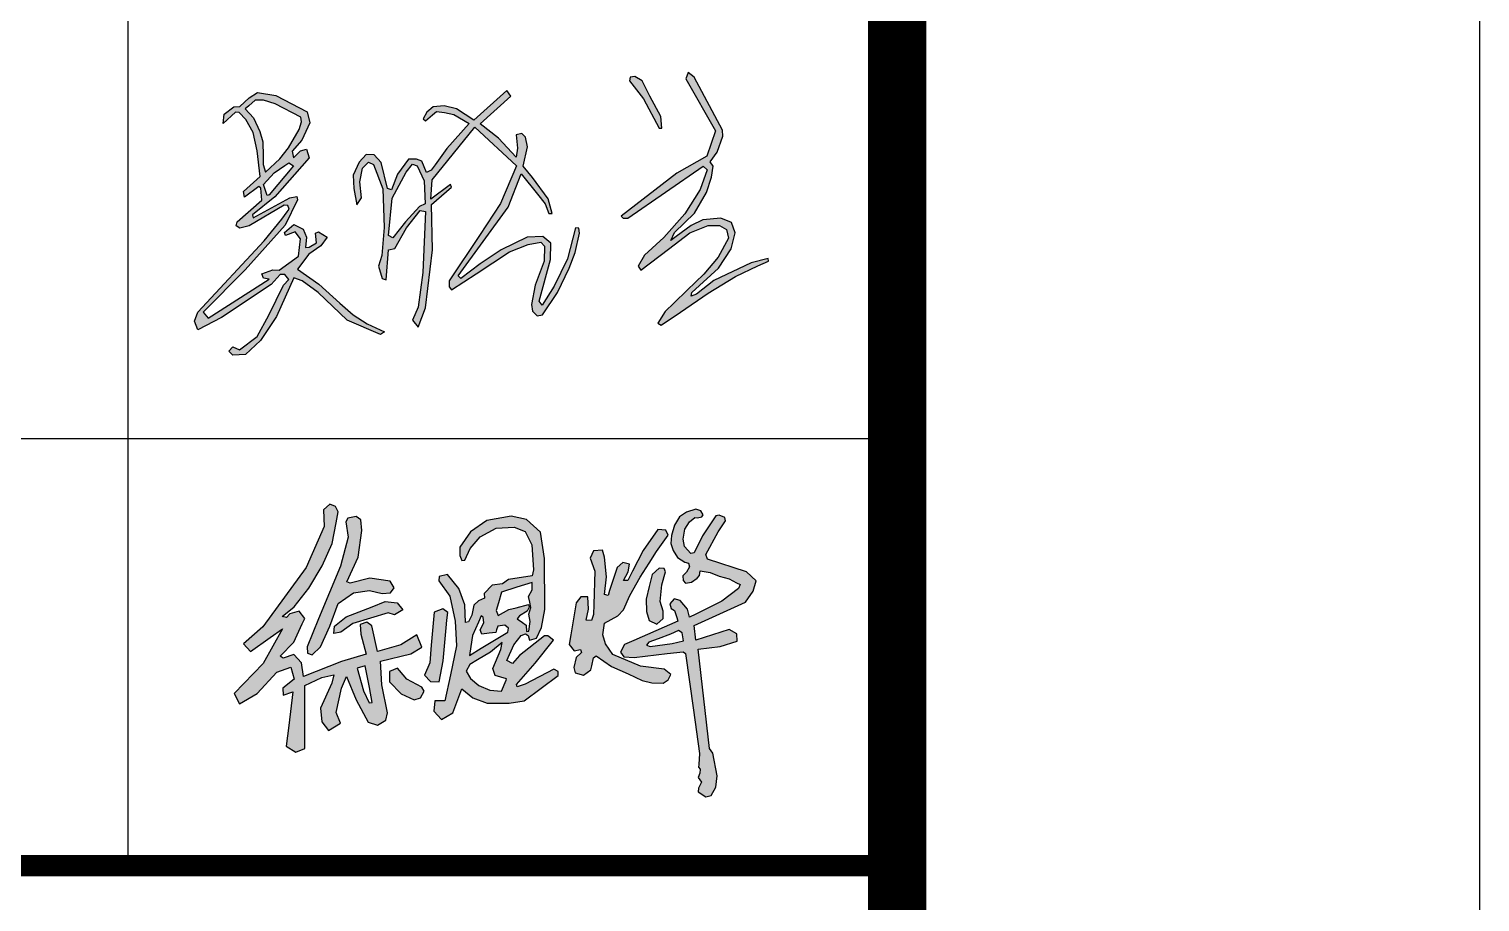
# Model space of a CAD drawing. Extents: x 33088 to 140010, y 13737 to 369010.
# Drawn here: x 118658 to 122393, y 166390 to 168638 of the extents above; entities that cross this region are included whole.
import ezdxf

# ---------------------------------------------------------------- set-up
doc = ezdxf.new("R2010")
doc.units = 0
doc.header["$LTSCALE"] = 1000
doc.header["$MEASUREMENT"] = 0
doc.layers.get('0').update_dxf_attribs({"linetype": 'CONTINUOUS'})
doc.layers.add('PP-PM-TK', color=7, linetype='CONTINUOUS')
doc.layers.add('PUB_TITLE', color=4, linetype='CONTINUOUS')

msp = doc.modelspace()

# ---------------------------------------------------------------- hatches: boundary and pattern name
h = msp.add_hatch(color=256)
h.paths.add_polyline_path([(120370.8, 168513.3), (120355, 168525.4), (120349.1, 168509.4), (120425.3, 168374.9), (120403.5, 168310), (120326.2, 168266), (120183, 168155.9), (120187.7, 168150.1), (120200, 168150.6), (120393.8, 168284.1), (120403.9, 168275.1), (120386.3, 168224.5), (120346.9, 168161.2), (120292, 168100.3), (120243, 168055.1), (120226, 168026.9), (120232.9, 168016.8), (120304.3, 168070.6), (120359.7, 168112.3), (120406.6, 168131.8), (120435.4, 168131.8), (120453.5, 168121.2), (120458.8, 168098.8), (120432.7, 168050.4), (120395.4, 168006.1), (120352.8, 167965.1), (120319.2, 167932.8), (120295.6, 167910.1), (120277.2, 167880.5), (120285.7, 167875.2), (120335.3, 167908.7), (120406.7, 167957.1), (120476.6, 168000), (120534.1, 168028), (120561.7, 168039.9), (120560.6, 168046.6), (120517.3, 168035.1), (120420.7, 167990), (120376.7, 167955), (120363.2, 167949.4), (120364.7, 167959.4), (120433, 168022), (120465.8, 168071.6), (120475.9, 168112.4), (120466.2, 168139.6), (120439.4, 168150.4), (120393.1, 168146.3), (120362.5, 168131.8), (120324.5, 168103.5), (120310.3, 168092.9), (120320, 168113.9), (120371.5, 168163.5), (120402.1, 168216.6), (120415.5, 168256.4), (120419.6, 168284.4), (120411.4, 168295.2), (120430.1, 168320), (120443.9, 168361.4), (120443.2, 168377.4)])
h.paths.add_polyline_path([(120217.5, 168515.3), (120206.1, 168513.3), (120203.7, 168504.2), (120240.3, 168457.3), (120280, 168382.4), (120287.3, 168382.4), (120284.3, 168412.1), (120256.7, 168465), (120236.5, 168503.9)], flags=17)
h.paths.add_polyline_path([(119627.3, 168140.6), (119594.5, 168099.6), (119583.9, 168105.7), (119593.4, 168202), (119629, 168269.3), (119645.3, 168289.1), (119657.4, 168285.6), (119675.7, 168246.6), (119677.7, 168187.7), (119663.2, 168180.7)], flags=16)
h.paths.add_polyline_path([(119494, 168226.6), (119501.9, 168185), (119514.4, 168202.4), (119509.5, 168244.2), (119517.1, 168279.6), (119531.8, 168294.8), (119545.4, 168288.3), (119568.8, 168225.8), (119572.6, 168126.8), (119566.6, 168054.2), (119557.9, 168026.5), (119567.2, 167995), (119578, 167991.7), (119584, 168068.9), (119599.8, 168072.7), (119629.7, 168125.5), (119665.1, 168170), (119678.7, 168167.9), (119671.6, 168010.2), (119659.7, 167921.3), (119645, 167888.2), (119659.7, 167870.2), (119678.7, 167919.7), (119696.7, 168068.9), (119694.1, 168185.8), (119745.6, 168230), (119743.3, 168236.8), (119693, 168199.5), (119696.4, 168249.4), (119805.8, 168384.9), (119912.8, 168284.8), (119872.3, 168188), (119817.6, 168105.6), (119740, 167988.8), (119740.2, 167973.4), (119746, 167965.8), (119809.2, 168007), (119895.5, 168063.4), (119943.4, 168082.3), (119975.5, 168089), (119985.6, 168078.5), (119984.7, 168039.8), (119961.6, 167978.3), (119951.9, 167927.8), (119954.4, 167911.4), (119966.2, 167898.8), (119980.5, 167901.3), (120018.8, 167959.3), (120048.7, 168021.3), (120064.1, 168062.2), (120074.9, 168111.5), (120073.2, 168124.3), (120065.4, 168125.2), (120044.6, 168045.7), (120009.8, 167975.3), (119979.5, 167926.6), (119971.6, 167937), (120000.7, 168044.4), (120001.1, 168085.8), (119981.2, 168103.2), (119941, 168101.1), (119873.4, 168068.8), (119819.9, 168032.8), (119770.2, 167995.2), (119763.2, 168001.8), (119892.1, 168179), (119925.1, 168264.9), (119967.4, 168212.1), (119987.2, 168187.4), (119996.1, 168162.3), (120005.3, 168162.3), (119994.7, 168200.1), (119954.2, 168255.1), (119930.1, 168284.3), (119941.1, 168333.7), (119936.5, 168359.3), (119926.5, 168368.4), (119912.3, 168365.2), (119915.5, 168331), (119912.3, 168307.7), (119866.5, 168356.1), (119819.6, 168393.7), (119898.3, 168464.8), (119888.2, 168478.9), (119803.4, 168403.2), (119758.7, 168432.3), (119727, 168439.8), (119698.8, 168437), (119682.6, 168423.6), (119673.1, 168406.6), (119678.6, 168401.4), (119696.5, 168416.1), (119707.4, 168425), (119727.8, 168422.8), (119751.4, 168417.1), (119791.4, 168394.1), (119733.7, 168329.8), (119703.4, 168288), (119693.1, 168273.8), (119681.8, 168268), (119669.3, 168296.8), (119655.9, 168302.7), (119635.1, 168302.7), (119606.7, 168263.7), (119591.2, 168223.5), (119580.7, 168226.9), (119564.8, 168294), (119546.4, 168313.9), (119525.9, 168314.2), (119508.1, 168294.8), (119493.1, 168261.3)])
h.paths.add_polyline_path([(119271.1, 168209.2), (119262, 168236.9), (119289.5, 168267.2), (119316.8, 168286.2), (119327, 168293.3), (119339.3, 168284.8), (119276.3, 168210.3)], flags=16)
h.paths.add_polyline_path([(119261, 168288.5), (119267.3, 168268.9), (119304.2, 168303.2), (119326.6, 168331.6), (119353.6, 168378.4), (119359.6, 168398.4), (119357.7, 168410.5), (119291.8, 168445), (119262.2, 168454), (119240.7, 168454.5), (119223.9, 168440), (119215.1, 168432.4), (119235.7, 168408.5), (119252.7, 168373.6), (119260, 168346.6), (119260.8, 168310.5)], flags=16)
h.paths.add_polyline_path([(119190.2, 168423.8), (119158, 168394.6), (119161, 168418.4), (119185.5, 168437.2), (119200.8, 168437.6), (119224.8, 168460.3), (119246.6, 168474.2), (119293.3, 168466.4), (119374.1, 168424.5), (119381.1, 168395.7), (119360.2, 168351.2), (119335.7, 168322.9), (119339.2, 168305.9), (119357.1, 168323.7), (119372.8, 168328.1), (119379.3, 168305.9), (119291, 168205.6), (119233.2, 168158.9), (119235.6, 168151.6), (119329.5, 168202.7), (119347.4, 168206), (119349.8, 168197.4), (119317.7, 168132), (119214.9, 168017.8), (119106.7, 167908.4), (119119.4, 167892.7), (119276.6, 167993), (119261.5, 167996), (119257.9, 168007.5), (119285.7, 168017.2), (119302.6, 168016.6), (119351.6, 168052.8), (119357.1, 168097.5), (119343.8, 168115), (119318.4, 168105.4), (119315.9, 168113.8), (119340.1, 168134.4), (119363.7, 168122.3), (119372.2, 168101.1), (119369.8, 168075.2), (119379.4, 168075.8), (119398.2, 168087.2), (119395.8, 168111.4), (119403.6, 168115), (119426, 168101.7), (119409.1, 168078.8), (119378.2, 168057.6), (119349.8, 168019), (119404.2, 167980.9), (119458.7, 167932), (119492.8, 167901.3), (119528.3, 167878), (119573.7, 167858), (119562.8, 167850.8), (119476.9, 167887.6), (119402.6, 167958.9), (119361.4, 167989.1), (119340.3, 167997), (119295.5, 167897.3), (119254.4, 167835.1), (119215.4, 167799), (119183.2, 167798.1), (119172.2, 167808.3), (119182.8, 167819.3), (119199.7, 167811.7), (119245.5, 167846), (119276, 167900.8), (119313.3, 167978.3), (119326.9, 167992.7), (119316.7, 168005), (119304.8, 168005.4), (119281.5, 167979.6), (119153.6, 167894.5), (119093, 167863.2), (119084.1, 167885.2), (119092.6, 167908), (119263.3, 168092.4), (119308.7, 168148), (119322.6, 168166.8), (119327.8, 168173.8), (119324.9, 168183.3), (119314.9, 168183.7), (119225.3, 168130.5), (119200.7, 168124.9), (119191.1, 168130.9), (119194.4, 168141), (119257.3, 168197.2), (119255.1, 168228), (119249.5, 168231.7), (119212.9, 168204.9), (119210.7, 168219.2), (119252.9, 168258.1), (119245.4, 168324.1), (119235.4, 168371), (119216.7, 168404.2), (119199.6, 168422.9)])
h = msp.add_hatch(color=256)
h.paths.add_polyline_path([(120339.3, 167082.6), (120330.4, 167089.1), (120309.3, 167079), (120278.2, 167067.5), (120253.9, 167058.5), (120247.7, 167051.3), (120257.5, 167047.9), (120314.1, 167055.2), (120343, 167062.2)], flags=16)
h.paths.add_polyline_path([(120372.3, 167379.3), (120379.5, 167378.7), (120390.1, 167381), (120394, 167386.9), (120387.3, 167396.8), (120374.6, 167401.2), (120350.9, 167393.4), (120333, 167381.2), (120320.1, 167360), (120312.5, 167333.5), (120310.4, 167312.4), (120316.7, 167294.4), (120327.7, 167276.5), (120346.6, 167264.3), (120356.2, 167261.8), (120358.1, 167252.6), (120350.5, 167239), (120341.7, 167229.4), (120342.6, 167217.5), (120348.2, 167210.4), (120363.6, 167212.9), (120378.3, 167223.2), (120384.1, 167230.4), (120385.9, 167242.6), (120411.7, 167238.4), (120435.2, 167228.6), (120461, 167221.9), (120479.9, 167211.6), (120488.5, 167206.8), (120484.9, 167196.6), (120441.6, 167164.1), (120374.7, 167131.2), (120358.4, 167123.2), (120353.3, 167143.8), (120334.4, 167166.1), (120319.4, 167170.1), (120307.9, 167157.6), (120311.4, 167145), (120319.7, 167140.4), (120325.7, 167122), (120328.7, 167112.8), (120215.6, 167063.3), (120190.9, 167052.4), (120180.6, 167033.3), (120189.8, 167020.6), (120215.8, 167019), (120300.7, 167029.1), (120342.5, 167034.1), (120348.4, 167029.4), (120368.6, 166883.9), (120384.1, 166772), (120382.5, 166743.4), (120381.4, 166737.2), (120386.2, 166731.6), (120385.2, 166721), (120380.5, 166710.4), (120389.2, 166697.8), (120381.3, 166683), (120381.1, 166673.6), (120400.5, 166660.6), (120414.5, 166664), (120426.3, 166685.2), (120430, 166714.9), (120418.3, 166773.1), (120409.8, 166784.9), (120380.5, 167040.5), (120437.4, 167047.3), (120481, 167061), (120480.6, 167080.1), (120460.6, 167091.4), (120375.1, 167064.2), (120370.5, 167101.4), (120436.5, 167131.4), (120503, 167161.7), (120522.5, 167190.2), (120529.8, 167217), (120505.6, 167240.2), (120405.1, 167272), (120400.9, 167284.8), (120432.7, 167343.1), (120451.4, 167371.2), (120449.6, 167379.7), (120435.1, 167385.7), (120426.6, 167383.7), (120391.8, 167332.4), (120370.1, 167288.8), (120361.9, 167287), (120345.8, 167304.9), (120341.8, 167324.3), (120346.9, 167349.7), (120358.1, 167368.4)])
h.paths.add_polyline_path([(120293, 167248.3), (120280.4, 167249), (120262.7, 167232.6), (120255, 167201.7), (120247.1, 167169.5), (120247.4, 167137.4), (120255, 167114.4), (120274.7, 167105.1), (120290.4, 167119.7), (120291, 167138.4), (120283, 167163), (120287.4, 167206.7), (120296.4, 167239.6)], flags=17)
h.paths.add_polyline_path([(120139.8, 167277.3), (120134.1, 167296), (120111.5, 167294), (120102.4, 167275), (120115.1, 167241.3), (120112.3, 167156.1), (120111.5, 167130), (120106, 167114.6), (120092.5, 167115.4), (120098.8, 167143.6), (120096.8, 167175.3), (120079, 167175.7), (120067.1, 167159.8), (120059.2, 167113.8), (120052.9, 167077.4), (120048.6, 167052.9), (120061.5, 167036.2), (120077.8, 167039.7), (120080.2, 167031.8), (120067.1, 167019.3), (120061.1, 166993.1), (120064.3, 166980), (120085.7, 166974.1), (120104.4, 166987.6), (120106.7, 166997.9), (120111.5, 167018.4), (120118.3, 167023.2), (120157.9, 166996.3), (120200.4, 166976.9), (120236.5, 166960.4), (120261.5, 166954.3), (120290.4, 166953.1), (120303.9, 166961.4), (120310.3, 166975.3), (120293.2, 166988.8), (120232.5, 166996.7), (120161.5, 167027), (120142.5, 167054.3), (120135.3, 167077.3), (120140.1, 167107.8), (120174.2, 167126.8), (120188.5, 167142.2), (120204.9, 167178.9), (120231.9, 167226.1), (120254.8, 167262.1), (120273.9, 167292.2), (120303.3, 167333.9), (120297.9, 167347.5), (120277.3, 167348.5), (120239.3, 167294.4), (120211.9, 167241.5), (120199.4, 167217.4), (120188.2, 167217.1), (120200.7, 167239.8), (120204.4, 167259.1), (120186.5, 167264.1), (120172.6, 167251.3), (120163.2, 167222.5), (120152.8, 167191.3), (120148.8, 167178.9), (120139.5, 167181.6), (120144.9, 167226.9)])
h.paths.add_polyline_path([(119872.4, 167040.1), (119876, 167058.1), (119845.8, 167033.3), (119812.4, 167013), (119793, 167001.2), (119783.5, 166984.2), (119794.8, 166964.8), (119816.4, 166946.8), (119844.9, 166935.1), (119874.2, 166932.4), (119886.4, 166961.2), (119887.8, 166964.5), (119858.4, 166972.5), (119852.5, 166991)], flags=16)
h.paths.add_polyline_path([(119953.9, 167193.3), (119953.5, 167212.7), (119914, 167200.2), (119874.4, 167187.6), (119866.5, 167160.3), (119860.6, 167139.8), (119866.2, 167127.6), (119893.1, 167143.1), (119912.2, 167147), (119943.8, 167155.3), (119946, 167149.2), (119940.2, 167138.4), (119920.8, 167126.9), (119915.1, 167118.6), (119928.7, 167108.9), (119938.4, 167102.1), (119938.8, 167086.3), (119945.3, 167087), (119948.1, 167111.8), (119944.5, 167130.5), (119950.3, 167148.1), (119947.4, 167162.1), (119944.4, 167176.6)], flags=16)
h.paths.add_polyline_path([(119827.4, 167123.1), (119822.5, 167126.8), (119815.1, 167110.1), (119799.8, 167075.7), (119795.6, 167047.8), (119792, 167024.6), (119822.5, 167043.2), (119890.8, 167084.7), (119892.9, 167094.8), (119882.7, 167102.8), (119864.9, 167100.1), (119861.7, 167090.3), (119859.6, 167083.9), (119843, 167081.6), (119824.2, 167079), (119819.5, 167090.5), (119828.8, 167108.3)], flags=16)
h.paths.add_polyline_path([(119765, 167196.9), (119735.7, 167232.8), (119714.1, 167227.8), (119713.6, 167216.2), (119741.8, 167177.5), (119755.1, 167112.8), (119758.4, 167048.9), (119742.9, 166974.8), (119728.8, 166907.4), (119702.5, 166908), (119700.3, 166881.4), (119719.7, 166859.3), (119749, 166876.5), (119772.8, 166938.4), (119800.4, 166915.7), (119837.5, 166901.3), (119893.9, 166901.3), (119933.2, 166908), (120020.6, 166972.6), (120020.2, 166983.1), (120009.4, 166989.1), (119935.2, 166950.3), (119914.6, 166944.1), (119913.5, 166949.5), (119961.6, 167004.6), (120008.5, 167063.7), (119993.8, 167075.3), (119985.3, 167075.3), (119920.6, 167024.5), (119902.5, 167004.1), (119888.5, 167011.2), (119906.2, 167051.8), (119925.2, 167075.6), (119936.6, 167080.3), (119943.1, 167076), (119946.9, 167064.1), (119964.4, 167068.8), (119977.7, 167096.5), (119986.3, 167142.7), (119985.4, 167274.5), (119974.7, 167342.1), (119938.8, 167374.3), (119899.1, 167383.4), (119836.8, 167372.2), (119794.4, 167343.2), (119767.5, 167303), (119767.7, 167282.2), (119772.5, 167268.9), (119780, 167269.9), (119793.5, 167299.9), (119819.2, 167329.5), (119861.2, 167352.1), (119907.5, 167354.5), (119935.3, 167343.6), (119952.8, 167309.2), (119957, 167245.1), (119953.2, 167229.5), (119892.4, 167220.1), (119877.2, 167208.8), (119850.3, 167205.5), (119830, 167184), (119830.5, 167171.8), (119815.4, 167164.7), (119803.6, 167153.8), (119798.4, 167128.4), (119789.9, 167110.9), (119782.2, 167109.7), (119780.3, 167155)])
h.paths.add_polyline_path([(119736.5, 167134.7), (119723.8, 167144.5), (119700.9, 167136), (119693.8, 167050.9), (119689.9, 167005.3), (119675.9, 166973.7), (119691.6, 166957.3), (119714.5, 166956.5), (119724.5, 167010.2), (119731.7, 167095.2), (119733.4, 167115.4)])
h.paths.add_polyline_path([(119606.9, 166991.4), (119586.3, 166983), (119586.6, 166956.3), (119615.9, 166925.3), (119649.8, 166910), (119666.2, 166915.7), (119675.4, 166932.4), (119669.4, 166943.1), (119630.5, 166963.8), (119612, 166985.5)])
h.paths.add_polyline_path([(119524, 166997.9), (119502.8, 166991.9), (119519.5, 166933.5), (119533.8, 166902.1), (119541.6, 166903.6), (119534.5, 166941.7)], flags=16)
h.paths.add_polyline_path([(119442.8, 167081.2), (119444.3, 167100.3), (119475, 167124.2), (119541.3, 167149.9), (119575.3, 167163.1), (119606.1, 167160), (119620.2, 167141.6), (119598.8, 167129.3), (119582.9, 167134), (119491.7, 167106.5), (119461.3, 167084.1)], flags=17)
h.paths.add_polyline_path([(119512.2, 167373.3), (119500.5, 167382.1), (119479.2, 167378), (119473.6, 167368.7), (119480, 167329.2), (119460.2, 167254.3), (119403.8, 167118.7), (119374, 167046.9), (119375.1, 167030.1), (119387.4, 167025.7), (119408.3, 167046.5), (119432.5, 167099.6), (119454.5, 167158.1), (119493.2, 167185.9), (119534.8, 167191.5), (119567.3, 167184.3), (119589, 167185.6), (119598.1, 167198.3), (119588, 167215.7), (119535.2, 167223.2), (119485, 167210.8), (119476.4, 167213.7), (119505.6, 167277.5), (119515.2, 167346.4)], flags=17)
h.paths.add_polyline_path([(119447.2, 167407.7), (119432.5, 167414.4), (119416.4, 167399.8), (119418.1, 167356.9), (119371.6, 167250.8), (119260.2, 167098.3), (119210.2, 167054.5), (119228.6, 167034.3), (119278.6, 167070.3), (119310.5, 167093.2), (119261, 167004.1), (119186.5, 166926.1), (119200.5, 166899.8), (119245.2, 166926.1), (119296.1, 166981.4), (119332.1, 166994.5), (119340.9, 166963.8), (119311.9, 166940.2), (119312.8, 166922.6), (119337.4, 166930.5), (119326.8, 166843.8), (119320.4, 166791.1), (119345.3, 166775.4), (119368.1, 166785), (119368.1, 166947.2), (119411.9, 166967.3), (119443.1, 166974.2), (119437.6, 166953.3), (119408.7, 166888.8), (119411.8, 166853.8), (119429, 166831.1), (119460.3, 166850.1), (119449.3, 166877.7), (119462.8, 166940.4), (119475.7, 166969.9), (119500.3, 166910.3), (119531, 166852.6), (119555.6, 166845.2), (119576.5, 166858.1), (119580.8, 166877.1), (119566.7, 166948.4), (119563, 167009.8), (119641, 167028.8), (119669.3, 167045.4), (119657, 167077.9), (119615.8, 167052.1), (119555.6, 167034.3), (119540.8, 167100.7), (119527.9, 167110.5), (119510.7, 167104.3), (119512, 167079.2), (119526.1, 167027.6), (119462.8, 167009.2), (119365, 166969.9), (119359.5, 167005.5), (119339.8, 167027), (119312.2, 167017.8), (119304.8, 167022.7), (119339.8, 167058.9), (119361.4, 167106.2), (119368.1, 167119.3), (119354, 167138.9), (119329.4, 167131.6), (119320.8, 167121.8), (119309.7, 167124.8), (119341.1, 167149.4), (119378.6, 167197.9), (119413, 167255.3), (119438.8, 167313), (119448.7, 167365.8), (119454, 167394.2)])

# ---------------------------------------------------------------- linework, layer by layer
for p, q in [((120206.1, 168513.3), (120203.7, 168504.2)), ((120203.7, 168504.2), (120240.3, 168457.3)), ((120217.5, 168515.3), (120206.1, 168513.3)), ((120236.5, 168503.9), (120217.5, 168515.3)), ((120256.7, 168465), (120236.5, 168503.9)), ((120355, 168525.4), (120349.1, 168509.4)), ((120349.1, 168509.4), (120425.3, 168374.9)), ((120370.8, 168513.3), (120355, 168525.4)), ((120443.2, 168377.4), (120370.8, 168513.3)), ((119200.8, 168437.6), (119224.8, 168460.3)), ((119240.7, 168454.5), (119223.9, 168440)), ((119224.8, 168460.3), (119246.6, 168474.2)), ((119262.2, 168454), (119240.7, 168454.5)), ((119246.6, 168474.2), (119293.3, 168466.4)), ((119291.8, 168445), (119262.2, 168454)), ((119293.3, 168466.4), (119374.1, 168424.5)), ((119888.2, 168478.9), (119803.4, 168403.2)), ((119819.6, 168393.7), (119898.3, 168464.8)), ((119898.3, 168464.8), (119888.2, 168478.9)), ((120240.3, 168457.3), (120280, 168382.4)), ((120284.3, 168412.1), (120256.7, 168465)), ((119190.2, 168423.8), (119158, 168394.6)), ((119158, 168394.6), (119161, 168418.4)), ((119161, 168418.4), (119185.5, 168437.2)), ((119185.5, 168437.2), (119200.8, 168437.6)), ((119199.6, 168422.9), (119190.2, 168423.8)), ((119216.7, 168404.2), (119199.6, 168422.9)), ((119223.9, 168440), (119215.1, 168432.4)), ((119215.1, 168432.4), (119235.7, 168408.5)), ((119357.7, 168410.5), (119291.8, 168445)), ((119374.1, 168424.5), (119381.1, 168395.7)), ((119682.6, 168423.6), (119673.1, 168406.6)), ((119678.6, 168401.4), (119696.5, 168416.1)), ((119698.8, 168437), (119682.6, 168423.6)), ((119696.5, 168416.1), (119707.4, 168425)), ((119727, 168439.8), (119698.8, 168437)), ((119707.4, 168425), (119727.8, 168422.8)), ((119758.7, 168432.3), (119727, 168439.8)), ((119727.8, 168422.8), (119751.4, 168417.1)), ((119751.4, 168417.1), (119791.4, 168394.1)), ((119803.4, 168403.2), (119758.7, 168432.3)), ((119235.4, 168371), (119216.7, 168404.2)), ((119235.7, 168408.5), (119252.7, 168373.6)), ((119326.6, 168331.6), (119353.6, 168378.4)), ((119353.6, 168378.4), (119359.6, 168398.4)), ((119359.6, 168398.4), (119357.7, 168410.5)), ((119381.1, 168395.7), (119360.2, 168351.2)), ((119673.1, 168406.6), (119678.6, 168401.4)), ((119696.4, 168249.4), (119805.8, 168384.9)), ((119791.4, 168394.1), (119733.7, 168329.8)), ((119805.8, 168384.9), (119912.8, 168284.8)), ((119866.5, 168356.1), (119819.6, 168393.7)), ((120280, 168382.4), (120287.3, 168382.4)), ((120287.3, 168382.4), (120284.3, 168412.1)), ((119245.4, 168324.1), (119235.4, 168371)), ((119252.7, 168373.6), (119260, 168346.6)), ((119260, 168346.6), (119260.8, 168310.5)), ((119360.2, 168351.2), (119335.7, 168322.9)), ((119912.3, 168307.7), (119866.5, 168356.1)), ((119926.5, 168368.4), (119912.3, 168365.2)), ((119912.3, 168365.2), (119915.5, 168331)), ((119936.5, 168359.3), (119926.5, 168368.4)), ((119941.1, 168333.7), (119936.5, 168359.3)), ((120425.3, 168374.9), (120403.5, 168310)), ((120430.1, 168320), (120443.9, 168361.4)), ((120443.9, 168361.4), (120443.2, 168377.4)), ((119252.9, 168258.1), (119245.4, 168324.1)), ((119260.8, 168310.5), (119261, 168288.5)), ((119379.3, 168305.9), (119291, 168205.6)), ((119304.2, 168303.2), (119326.6, 168331.6)), ((119335.7, 168322.9), (119339.2, 168305.9)), ((119339.2, 168305.9), (119357.1, 168323.7)), ((119357.1, 168323.7), (119372.8, 168328.1)), ((119372.8, 168328.1), (119379.3, 168305.9)), ((119525.9, 168314.2), (119508.1, 168294.8)), ((119546.4, 168313.9), (119525.9, 168314.2)), ((119564.8, 168294), (119546.4, 168313.9)), ((119733.7, 168329.8), (119703.4, 168288)), ((119915.5, 168331), (119912.3, 168307.7)), ((119930.1, 168284.3), (119941.1, 168333.7)), ((120403.5, 168310), (120326.2, 168266)), ((120411.4, 168295.2), (120430.1, 168320)), ((119261, 168288.5), (119267.3, 168268.9)), ((119262, 168236.9), (119289.5, 168267.2)), ((119267.3, 168268.9), (119304.2, 168303.2)), ((119339.3, 168284.8), (119276.3, 168210.3)), ((119289.5, 168267.2), (119316.8, 168286.2)), ((119316.8, 168286.2), (119327, 168293.3)), ((119327, 168293.3), (119339.3, 168284.8)), ((119508.1, 168294.8), (119493.1, 168261.3)), ((119509.5, 168244.2), (119517.1, 168279.6)), ((119517.1, 168279.6), (119531.8, 168294.8)), ((119531.8, 168294.8), (119545.4, 168288.3)), ((119545.4, 168288.3), (119568.8, 168225.8)), ((119580.7, 168226.9), (119564.8, 168294)), ((119593.4, 168202), (119629, 168269.3)), ((119635.1, 168302.7), (119606.7, 168263.7)), ((119629, 168269.3), (119645.3, 168289.1)), ((119655.9, 168302.7), (119635.1, 168302.7)), ((119645.3, 168289.1), (119657.4, 168285.6)), ((119669.3, 168296.8), (119655.9, 168302.7)), ((119657.4, 168285.6), (119675.7, 168246.6)), ((119681.8, 168268), (119669.3, 168296.8)), ((119693.1, 168273.8), (119681.8, 168268)), ((119703.4, 168288), (119693.1, 168273.8)), ((119912.8, 168284.8), (119872.3, 168188)), ((119954.2, 168255.1), (119930.1, 168284.3)), ((120326.2, 168266), (120183, 168155.9)), ((120200, 168150.6), (120393.8, 168284.1)), ((120403.9, 168275.1), (120386.3, 168224.5)), ((120393.8, 168284.1), (120403.9, 168275.1)), ((120419.6, 168284.4), (120411.4, 168295.2)), ((120415.5, 168256.4), (120419.6, 168284.4)), ((119210.7, 168219.2), (119252.9, 168258.1)), ((119249.5, 168231.7), (119212.9, 168204.9)), ((119255.1, 168228), (119249.5, 168231.7)), ((119271.1, 168209.2), (119262, 168236.9)), ((119493.1, 168261.3), (119494, 168226.6)), ((119514.4, 168202.4), (119509.5, 168244.2)), ((119606.7, 168263.7), (119591.2, 168223.5)), ((119675.7, 168246.6), (119677.7, 168187.7)), ((119693, 168199.5), (119696.4, 168249.4)), ((119743.3, 168236.8), (119693, 168199.5)), ((119694.1, 168185.8), (119745.6, 168230)), ((119745.6, 168230), (119743.3, 168236.8)), ((119892.1, 168179), (119925.1, 168264.9)), ((119925.1, 168264.9), (119967.4, 168212.1)), ((119994.7, 168200.1), (119954.2, 168255.1)), ((120402.1, 168216.6), (120415.5, 168256.4)), ((119194.4, 168141), (119257.3, 168197.2)), ((119212.9, 168204.9), (119210.7, 168219.2)), ((119291, 168205.6), (119233.2, 168158.9)), ((119235.6, 168151.6), (119329.5, 168202.7)), ((119257.3, 168197.2), (119255.1, 168228)), ((119276.3, 168210.3), (119271.1, 168209.2)), ((119349.8, 168197.4), (119317.7, 168132)), ((119329.5, 168202.7), (119347.4, 168206)), ((119347.4, 168206), (119349.8, 168197.4)), ((119494, 168226.6), (119501.9, 168185)), ((119501.9, 168185), (119514.4, 168202.4)), ((119568.8, 168225.8), (119572.6, 168126.8)), ((119591.2, 168223.5), (119580.7, 168226.9)), ((119583.9, 168105.7), (119593.4, 168202)), ((119967.4, 168212.1), (119987.2, 168187.4)), ((120005.3, 168162.3), (119994.7, 168200.1)), ((120386.3, 168224.5), (120346.9, 168161.2)), ((120371.5, 168163.5), (120402.1, 168216.6)), ((119314.9, 168183.7), (119225.3, 168130.5)), ((119233.2, 168158.9), (119235.6, 168151.6)), ((119308.7, 168148), (119322.6, 168166.8)), ((119324.9, 168183.3), (119314.9, 168183.7)), ((119322.6, 168166.8), (119327.8, 168173.8)), ((119327.8, 168173.8), (119324.9, 168183.3)), ((119663.2, 168180.7), (119627.3, 168140.6)), ((119629.7, 168125.5), (119665.1, 168170)), ((119677.7, 168187.7), (119663.2, 168180.7)), ((119665.1, 168170), (119678.7, 168167.9)), ((119678.7, 168167.9), (119671.6, 168010.2)), ((119696.7, 168068.9), (119694.1, 168185.8)), ((119763.2, 168001.8), (119892.1, 168179)), ((119872.3, 168188), (119817.6, 168105.6)), ((119987.2, 168187.4), (119996.1, 168162.3)), ((119996.1, 168162.3), (120005.3, 168162.3)), ((120183, 168155.9), (120187.7, 168150.1)), ((120346.9, 168161.2), (120292, 168100.3)), ((120320, 168113.9), (120371.5, 168163.5)), ((119191.1, 168130.9), (119194.4, 168141)), ((119200.7, 168124.9), (119191.1, 168130.9)), ((119225.3, 168130.5), (119200.7, 168124.9)), ((119317.7, 168132), (119214.9, 168017.8)), ((119263.3, 168092.4), (119308.7, 168148)), ((119315.9, 168113.8), (119340.1, 168134.4)), ((119340.1, 168134.4), (119363.7, 168122.3)), ((119363.7, 168122.3), (119372.2, 168101.1)), ((119572.6, 168126.8), (119566.6, 168054.2)), ((119627.3, 168140.6), (119594.5, 168099.6)), ((119599.8, 168072.7), (119629.7, 168125.5)), ((120065.4, 168125.2), (120044.6, 168045.7)), ((120073.2, 168124.3), (120065.4, 168125.2)), ((120074.9, 168111.5), (120073.2, 168124.3)), ((120187.7, 168150.1), (120200, 168150.6)), ((120362.5, 168131.8), (120324.5, 168103.5)), ((120359.7, 168112.3), (120406.6, 168131.8)), ((120393.1, 168146.3), (120362.5, 168131.8)), ((120439.4, 168150.4), (120393.1, 168146.3)), ((120406.6, 168131.8), (120435.4, 168131.8)), ((120435.4, 168131.8), (120453.5, 168121.2)), ((120466.2, 168139.6), (120439.4, 168150.4)), ((120453.5, 168121.2), (120458.8, 168098.8)), ((120475.9, 168112.4), (120466.2, 168139.6)), ((119092.6, 167908), (119263.3, 168092.4)), ((119318.4, 168105.4), (119315.9, 168113.8)), ((119343.8, 168115), (119318.4, 168105.4)), ((119318.4, 168105.4), (119318.4, 168105.4)), ((119357.1, 168097.5), (119343.8, 168115)), ((119351.6, 168052.8), (119357.1, 168097.5)), ((119372.2, 168101.1), (119369.8, 168075.2)), ((119379.4, 168075.8), (119398.2, 168087.2)), ((119395.8, 168111.4), (119403.6, 168115)), ((119398.2, 168087.2), (119395.8, 168111.4)), ((119403.6, 168115), (119426, 168101.7)), ((119426, 168101.7), (119409.1, 168078.8)), ((119594.5, 168099.6), (119583.9, 168105.7)), ((119817.6, 168105.6), (119740, 167988.8)), ((119941, 168101.1), (119873.4, 168068.8)), ((119895.5, 168063.4), (119943.4, 168082.3)), ((119981.2, 168103.2), (119941, 168101.1)), ((119943.4, 168082.3), (119975.5, 168089)), ((119975.5, 168089), (119985.6, 168078.5)), ((120001.1, 168085.8), (119981.2, 168103.2)), ((120000.7, 168044.4), (120001.1, 168085.8)), ((120064.1, 168062.2), (120074.9, 168111.5)), ((120292, 168100.3), (120243, 168055.1)), ((120304.3, 168070.6), (120359.7, 168112.3)), ((120310.3, 168092.9), (120320, 168113.9)), ((120324.5, 168103.5), (120310.3, 168092.9)), ((120458.8, 168098.8), (120432.7, 168050.4)), ((120465.8, 168071.6), (120475.9, 168112.4)), ((119302.6, 168016.6), (119351.6, 168052.8)), ((119378.2, 168057.6), (119349.8, 168019)), ((119369.8, 168075.2), (119379.4, 168075.8)), ((119409.1, 168078.8), (119378.2, 168057.6)), ((119566.6, 168054.2), (119557.9, 168026.5)), ((119578, 167991.7), (119584, 168068.9)), ((119584, 168068.9), (119599.8, 168072.7)), ((119678.7, 167919.7), (119696.7, 168068.9)), ((119809.2, 168007), (119895.5, 168063.4)), ((119873.4, 168068.8), (119819.9, 168032.8)), ((119971.6, 167937), (120000.7, 168044.4)), ((119985.6, 168078.5), (119984.7, 168039.8)), ((120044.6, 168045.7), (120009.8, 167975.3)), ((120048.7, 168021.3), (120064.1, 168062.2)), ((120243, 168055.1), (120226, 168026.9)), ((120232.9, 168016.8), (120304.3, 168070.6)), ((120432.7, 168050.4), (120395.4, 168006.1)), ((120433, 168022), (120465.8, 168071.6)), ((120560.6, 168046.6), (120517.3, 168035.1)), ((120561.7, 168039.9), (120560.6, 168046.6)), ((119214.9, 168017.8), (119106.7, 167908.4)), ((119257.9, 168007.5), (119285.7, 168017.2)), ((119261.5, 167996), (119257.9, 168007.5)), ((119304.8, 168005.4), (119281.5, 167979.6)), ((119285.7, 168017.2), (119302.6, 168016.6)), ((119316.7, 168005), (119304.8, 168005.4)), ((119326.9, 167992.7), (119316.7, 168005)), ((119349.8, 168019), (119404.2, 167980.9)), ((119557.9, 168026.5), (119567.2, 167995)), ((119671.6, 168010.2), (119659.7, 167921.3)), ((119746, 167965.8), (119809.2, 168007)), ((119819.9, 168032.8), (119770.2, 167995.2)), ((119984.7, 168039.8), (119961.6, 167978.3)), ((120018.8, 167959.3), (120048.7, 168021.3)), ((120226, 168026.9), (120232.9, 168016.8)), ((120395.4, 168006.1), (120352.8, 167965.1)), ((120364.7, 167959.4), (120433, 168022)), ((120517.3, 168035.1), (120420.7, 167990)), ((120476.6, 168000), (120534.1, 168028)), ((120534.1, 168028), (120561.7, 168039.9)), ((119119.4, 167892.7), (119276.6, 167993)), ((119281.5, 167979.6), (119153.6, 167894.5)), ((119276.6, 167993), (119261.5, 167996)), ((119276, 167900.8), (119313.3, 167978.3)), ((119340.3, 167997), (119295.5, 167897.3)), ((119313.3, 167978.3), (119326.9, 167992.7)), ((119361.4, 167989.1), (119340.3, 167997)), ((119402.6, 167958.9), (119361.4, 167989.1)), ((119404.2, 167980.9), (119458.7, 167932)), ((119567.2, 167995), (119578, 167991.7)), ((119740, 167988.8), (119740.2, 167973.4)), ((119740.2, 167973.4), (119746, 167965.8)), ((119770.2, 167995.2), (119763.2, 168001.8)), ((119961.6, 167978.3), (119951.9, 167927.8)), ((120009.8, 167975.3), (119979.5, 167926.6)), ((120420.7, 167990), (120376.7, 167955)), ((120406.7, 167957.1), (120476.6, 168000)), ((119476.9, 167887.6), (119402.6, 167958.9)), ((119458.7, 167932), (119492.8, 167901.3)), ((119979.5, 167926.6), (119971.6, 167937)), ((119980.5, 167901.3), (120018.8, 167959.3)), ((120319.2, 167932.8), (120295.6, 167910.1)), ((120352.8, 167965.1), (120319.2, 167932.8)), ((120335.3, 167908.7), (120406.7, 167957.1)), ((120363.2, 167949.4), (120364.7, 167959.4)), ((120376.7, 167955), (120363.2, 167949.4)), ((119084.1, 167885.2), (119092.6, 167908)), ((119153.6, 167894.5), (119093, 167863.2)), ((119106.7, 167908.4), (119119.4, 167892.7)), ((119245.5, 167846), (119276, 167900.8)), ((119295.5, 167897.3), (119254.4, 167835.1)), ((119492.8, 167901.3), (119528.3, 167878)), ((119659.7, 167921.3), (119645, 167888.2)), ((119659.7, 167870.2), (119678.7, 167919.7)), ((119951.9, 167927.8), (119954.4, 167911.4)), ((119954.4, 167911.4), (119966.2, 167898.8)), ((119966.2, 167898.8), (119980.5, 167901.3)), ((120295.6, 167910.1), (120277.2, 167880.5)), ((120285.7, 167875.2), (120335.3, 167908.7)), ((119093, 167863.2), (119084.1, 167885.2)), ((119562.8, 167850.8), (119476.9, 167887.6)), ((119528.3, 167878), (119573.7, 167858)), ((119573.7, 167858), (119562.8, 167850.8)), ((119645, 167888.2), (119659.7, 167870.2)), ((120277.2, 167880.5), (120285.7, 167875.2)), ((119172.2, 167808.3), (119182.8, 167819.3)), ((119182.8, 167819.3), (119199.7, 167811.7)), ((119199.7, 167811.7), (119245.5, 167846)), ((119254.4, 167835.1), (119215.4, 167799)), ((119183.2, 167798.1), (119172.2, 167808.3)), ((119215.4, 167799), (119183.2, 167798.1)), ((119432.5, 167414.4), (119416.4, 167399.8)), ((119447.2, 167407.7), (119432.5, 167414.4)), ((119454, 167394.2), (119447.2, 167407.7)), ((119416.4, 167399.8), (119418.1, 167356.9)), ((119448.7, 167365.8), (119454, 167394.2)), ((119479.2, 167378), (119473.6, 167368.7)), ((119500.5, 167382.1), (119479.2, 167378)), ((119512.2, 167373.3), (119500.5, 167382.1)), ((119515.2, 167346.4), (119512.2, 167373.3)), ((119836.8, 167372.2), (119794.4, 167343.2)), ((119899.1, 167383.4), (119836.8, 167372.2)), ((119938.8, 167374.3), (119899.1, 167383.4)), ((119974.7, 167342.1), (119938.8, 167374.3)), ((120333, 167381.2), (120320.1, 167360)), ((120350.9, 167393.4), (120333, 167381.2)), ((120374.6, 167401.2), (120350.9, 167393.4)), ((120358.1, 167368.4), (120372.3, 167379.3)), ((120372.3, 167379.3), (120379.5, 167378.7)), ((120387.3, 167396.8), (120374.6, 167401.2)), ((120379.5, 167378.7), (120390.1, 167381)), ((120394, 167386.9), (120387.3, 167396.8)), ((120390.1, 167381), (120394, 167386.9)), ((120426.6, 167383.7), (120391.8, 167332.4)), ((120435.1, 167385.7), (120426.6, 167383.7)), ((120432.7, 167343.1), (120451.4, 167371.2)), ((120449.6, 167379.7), (120435.1, 167385.7)), ((120451.4, 167371.2), (120449.6, 167379.7)), ((119418.1, 167356.9), (119371.6, 167250.8)), ((119438.8, 167313), (119448.7, 167365.8)), ((119473.6, 167368.7), (119480, 167329.2)), ((119505.6, 167277.5), (119515.2, 167346.4)), ((119794.4, 167343.2), (119767.5, 167303)), ((119819.2, 167329.5), (119861.2, 167352.1)), ((119861.2, 167352.1), (119907.5, 167354.5)), ((119907.5, 167354.5), (119935.3, 167343.6)), ((119935.3, 167343.6), (119952.8, 167309.2)), ((119985.4, 167274.5), (119974.7, 167342.1)), ((120277.3, 167348.5), (120239.3, 167294.4)), ((120273.9, 167292.2), (120303.3, 167333.9)), ((120297.9, 167347.5), (120277.3, 167348.5)), ((120303.3, 167333.9), (120297.9, 167347.5)), ((120312.5, 167333.5), (120310.4, 167312.4)), ((120320.1, 167360), (120312.5, 167333.5)), ((120341.8, 167324.3), (120346.9, 167349.7)), ((120346.9, 167349.7), (120358.1, 167368.4)), ((120391.8, 167332.4), (120370.1, 167288.8)), ((120400.9, 167284.8), (120432.7, 167343.1)), ((119413, 167255.3), (119438.8, 167313)), ((119480, 167329.2), (119460.2, 167254.3)), ((119767.5, 167303), (119767.7, 167282.2)), ((119780, 167269.9), (119793.5, 167299.9)), ((119793.5, 167299.9), (119819.2, 167329.5)), ((119952.8, 167309.2), (119957, 167245.1)), ((120134.1, 167296), (120111.5, 167294)), ((120139.8, 167277.3), (120134.1, 167296)), ((120310.4, 167312.4), (120316.7, 167294.4)), ((120345.8, 167304.9), (120341.8, 167324.3)), ((120361.9, 167287), (120345.8, 167304.9)), ((119476.4, 167213.7), (119505.6, 167277.5)), ((119767.7, 167282.2), (119772.5, 167268.9)), ((119772.5, 167268.9), (119780, 167269.9)), ((119986.3, 167142.7), (119985.4, 167274.5)), ((120111.5, 167294), (120102.4, 167275)), ((120102.4, 167275), (120115.1, 167241.3)), ((120144.9, 167226.9), (120139.8, 167277.3)), ((120186.5, 167264.1), (120172.6, 167251.3)), ((120204.4, 167259.1), (120186.5, 167264.1)), ((120200.7, 167239.8), (120204.4, 167259.1)), ((120239.3, 167294.4), (120211.9, 167241.5)), ((120231.9, 167226.1), (120254.8, 167262.1)), ((120254.8, 167262.1), (120273.9, 167292.2)), ((120316.7, 167294.4), (120327.7, 167276.5)), ((120327.7, 167276.5), (120346.6, 167264.3)), ((120346.6, 167264.3), (120356.2, 167261.8)), ((120356.2, 167261.8), (120358.1, 167252.6)), ((120370.1, 167288.8), (120361.9, 167287)), ((120405.1, 167272), (120400.9, 167284.8)), ((120505.6, 167240.2), (120405.1, 167272)), ((119371.6, 167250.8), (119260.2, 167098.3)), ((119378.6, 167197.9), (119413, 167255.3)), ((119460.2, 167254.3), (119403.8, 167118.7)), ((119535.2, 167223.2), (119485, 167210.8)), ((119588, 167215.7), (119535.2, 167223.2)), ((119714.1, 167227.8), (119713.6, 167216.2)), ((119735.7, 167232.8), (119714.1, 167227.8)), ((119765, 167196.9), (119735.7, 167232.8)), ((119953.2, 167229.5), (119892.4, 167220.1)), ((119957, 167245.1), (119953.2, 167229.5)), ((120115.1, 167241.3), (120112.3, 167156.1)), ((120139.5, 167181.6), (120144.9, 167226.9)), ((120163.2, 167222.5), (120152.8, 167191.3)), ((120172.6, 167251.3), (120163.2, 167222.5)), ((120188.2, 167217.1), (120200.7, 167239.8)), ((120211.9, 167241.5), (120199.4, 167217.4)), ((120204.9, 167178.9), (120231.9, 167226.1)), ((120262.7, 167232.6), (120255, 167201.7)), ((120280.4, 167249), (120262.7, 167232.6)), ((120293, 167248.3), (120280.4, 167249)), ((120287.4, 167206.7), (120296.4, 167239.6)), ((120296.4, 167239.6), (120293, 167248.3)), ((120350.5, 167239), (120341.7, 167229.4)), ((120341.7, 167229.4), (120342.6, 167217.5)), ((120358.1, 167252.6), (120350.5, 167239)), ((120363.6, 167212.9), (120378.3, 167223.2)), ((120378.3, 167223.2), (120384.1, 167230.4)), ((120384.1, 167230.4), (120385.9, 167242.6)), ((120385.9, 167242.6), (120411.7, 167238.4)), ((120411.7, 167238.4), (120435.2, 167228.6)), ((120435.2, 167228.6), (120461, 167221.9)), ((120461, 167221.9), (120479.9, 167211.6)), ((120529.8, 167217), (120505.6, 167240.2)), ((119341.1, 167149.4), (119378.6, 167197.9)), ((119454.5, 167158.1), (119493.2, 167185.9)), ((119485, 167210.8), (119476.4, 167213.7)), ((119493.2, 167185.9), (119534.8, 167191.5)), ((119534.8, 167191.5), (119567.3, 167184.3)), ((119567.3, 167184.3), (119589, 167185.6)), ((119598.1, 167198.3), (119588, 167215.7)), ((119589, 167185.6), (119598.1, 167198.3)), ((119713.6, 167216.2), (119741.8, 167177.5)), ((119780.3, 167155), (119765, 167196.9)), ((119850.3, 167205.5), (119830, 167184)), ((119830, 167184), (119830.5, 167171.8)), ((119877.2, 167208.8), (119850.3, 167205.5)), ((119874.4, 167187.6), (119866.5, 167160.3)), ((119914, 167200.2), (119874.4, 167187.6)), ((119892.4, 167220.1), (119877.2, 167208.8)), ((119953.5, 167212.7), (119914, 167200.2)), ((119944.4, 167176.6), (119953.9, 167193.3)), ((119953.9, 167193.3), (119953.5, 167212.7)), ((120152.8, 167191.3), (120148.8, 167178.9)), ((120199.4, 167217.4), (120188.2, 167217.1)), ((120255, 167201.7), (120247.1, 167169.5)), ((120283, 167163), (120287.4, 167206.7)), ((120342.6, 167217.5), (120348.2, 167210.4)), ((120348.2, 167210.4), (120363.6, 167212.9)), ((120484.9, 167196.6), (120441.6, 167164.1)), ((120479.9, 167211.6), (120488.5, 167206.8)), ((120488.5, 167206.8), (120484.9, 167196.6)), ((120503, 167161.7), (120522.5, 167190.2)), ((120522.5, 167190.2), (120529.8, 167217)), ((119309.7, 167124.8), (119341.1, 167149.4)), ((119432.5, 167099.6), (119454.5, 167158.1)), ((119475, 167124.2), (119541.3, 167149.9)), ((119541.3, 167149.9), (119575.3, 167163.1)), ((119575.3, 167163.1), (119606.1, 167160)), ((119606.1, 167160), (119620.2, 167141.6)), ((119741.8, 167177.5), (119755.1, 167112.8)), ((119782.2, 167109.7), (119780.3, 167155)), ((119803.6, 167153.8), (119798.4, 167128.4)), ((119815.4, 167164.7), (119803.6, 167153.8)), ((119830.5, 167171.8), (119815.4, 167164.7)), ((119866.5, 167160.3), (119860.6, 167139.8)), ((119893.1, 167143.1), (119912.2, 167147)), ((119912.2, 167147), (119943.8, 167155.3)), ((119946, 167149.2), (119940.2, 167138.4)), ((119943.8, 167155.3), (119946, 167149.2)), ((119947.4, 167162.1), (119944.4, 167176.6)), ((119944.5, 167130.5), (119950.3, 167148.1)), ((119950.3, 167148.1), (119947.4, 167162.1)), ((120067.1, 167159.8), (120059.2, 167113.8)), ((120079, 167175.7), (120067.1, 167159.8)), ((120096.8, 167175.3), (120079, 167175.7)), ((120098.8, 167143.6), (120096.8, 167175.3)), ((120112.3, 167156.1), (120111.5, 167130)), ((120148.8, 167178.9), (120139.5, 167181.6)), ((120188.5, 167142.2), (120204.9, 167178.9)), ((120247.1, 167169.5), (120247.4, 167137.4)), ((120291, 167138.4), (120283, 167163)), ((120319.4, 167170.1), (120307.9, 167157.6)), ((120307.9, 167157.6), (120311.4, 167145)), ((120334.4, 167166.1), (120319.4, 167170.1)), ((120353.3, 167143.8), (120334.4, 167166.1)), ((120441.6, 167164.1), (120374.7, 167131.2)), ((120436.5, 167131.4), (120503, 167161.7)), ((119320.8, 167121.8), (119309.7, 167124.8)), ((119329.4, 167131.6), (119320.8, 167121.8)), ((119354, 167138.9), (119329.4, 167131.6)), ((119368.1, 167119.3), (119354, 167138.9)), ((119361.4, 167106.2), (119368.1, 167119.3)), ((119403.8, 167118.7), (119374, 167046.9)), ((119444.3, 167100.3), (119475, 167124.2)), ((119582.9, 167134), (119491.7, 167106.5)), ((119527.9, 167110.5), (119510.7, 167104.3)), ((119540.8, 167100.7), (119527.9, 167110.5)), ((119598.8, 167129.3), (119582.9, 167134)), ((119620.2, 167141.6), (119598.8, 167129.3)), ((119700.9, 167136), (119693.8, 167050.9)), ((119723.8, 167144.5), (119700.9, 167136)), ((119736.5, 167134.7), (119723.8, 167144.5)), ((119731.7, 167095.2), (119733.4, 167115.4)), ((119733.4, 167115.4), (119736.5, 167134.7)), ((119755.1, 167112.8), (119758.4, 167048.9)), ((119789.9, 167110.9), (119782.2, 167109.7)), ((119798.4, 167128.4), (119789.9, 167110.9)), ((119815.1, 167110.1), (119799.8, 167075.7)), ((119822.5, 167126.8), (119815.1, 167110.1)), ((119819.5, 167090.5), (119828.8, 167108.3)), ((119827.4, 167123.1), (119822.5, 167126.8)), ((119828.8, 167108.3), (119827.4, 167123.1)), ((119860.6, 167139.8), (119866.2, 167127.6)), ((119866.2, 167127.6), (119893.1, 167143.1)), ((119920.8, 167126.9), (119915.1, 167118.6)), ((119915.1, 167118.6), (119928.7, 167108.9)), ((119940.2, 167138.4), (119920.8, 167126.9)), ((119928.7, 167108.9), (119938.4, 167102.1)), ((119948.1, 167111.8), (119944.5, 167130.5)), ((119945.3, 167087), (119948.1, 167111.8)), ((119977.7, 167096.5), (119986.3, 167142.7)), ((120059.2, 167113.8), (120052.9, 167077.4)), ((120092.5, 167115.4), (120098.8, 167143.6)), ((120106, 167114.6), (120092.5, 167115.4)), ((120111.5, 167130), (120106, 167114.6)), ((120140.1, 167107.8), (120174.2, 167126.8)), ((120174.2, 167126.8), (120188.5, 167142.2)), ((120328.7, 167112.8), (120215.6, 167063.3)), ((120247.4, 167137.4), (120255, 167114.4)), ((120255, 167114.4), (120274.7, 167105.1)), ((120274.7, 167105.1), (120290.4, 167119.7)), ((120290.4, 167119.7), (120291, 167138.4)), ((120311.4, 167145), (120319.7, 167140.4)), ((120319.7, 167140.4), (120325.7, 167122)), ((120325.7, 167122), (120328.7, 167112.8)), ((120358.4, 167123.2), (120353.3, 167143.8)), ((120374.7, 167131.2), (120358.4, 167123.2)), ((120370.5, 167101.4), (120436.5, 167131.4)), ((119260.2, 167098.3), (119210.2, 167054.5)), ((119310.5, 167093.2), (119261, 167004.1)), ((119278.6, 167070.3), (119310.5, 167093.2)), ((119310.5, 167093.2), (119310.5, 167093.2)), ((119339.8, 167058.9), (119361.4, 167106.2)), ((119408.3, 167046.5), (119432.5, 167099.6)), ((119442.8, 167081.2), (119444.3, 167100.3)), ((119461.3, 167084.1), (119442.8, 167081.2)), ((119491.7, 167106.5), (119461.3, 167084.1)), ((119510.7, 167104.3), (119512, 167079.2)), ((119512, 167079.2), (119526.1, 167027.6)), ((119555.6, 167034.3), (119540.8, 167100.7)), ((119657, 167077.9), (119615.8, 167052.1)), ((119669.3, 167045.4), (119657, 167077.9)), ((119724.5, 167010.2), (119731.7, 167095.2)), ((119799.8, 167075.7), (119795.6, 167047.8)), ((119824.2, 167079), (119819.5, 167090.5)), ((119822.5, 167043.2), (119890.8, 167084.7)), ((119843, 167081.6), (119824.2, 167079)), ((119859.6, 167083.9), (119843, 167081.6)), ((119861.7, 167090.3), (119859.6, 167083.9)), ((119864.9, 167100.1), (119861.7, 167090.3)), ((119882.7, 167102.8), (119864.9, 167100.1)), ((119892.9, 167094.8), (119882.7, 167102.8)), ((119890.8, 167084.7), (119892.9, 167094.8)), ((119906.2, 167051.8), (119925.2, 167075.6)), ((119985.3, 167075.3), (119920.6, 167024.5)), ((119925.2, 167075.6), (119936.6, 167080.3)), ((119936.6, 167080.3), (119943.1, 167076)), ((119938.4, 167102.1), (119938.8, 167086.3)), ((119938.8, 167086.3), (119945.3, 167087)), ((119943.1, 167076), (119946.9, 167064.1)), ((119964.4, 167068.8), (119977.7, 167096.5)), ((119993.8, 167075.3), (119985.3, 167075.3)), ((120008.5, 167063.7), (119993.8, 167075.3)), ((120052.9, 167077.4), (120048.6, 167052.9)), ((120135.3, 167077.3), (120140.1, 167107.8)), ((120142.5, 167054.3), (120135.3, 167077.3)), ((120309.3, 167079), (120278.2, 167067.5)), ((120330.4, 167089.1), (120309.3, 167079)), ((120339.3, 167082.6), (120330.4, 167089.1)), ((120343, 167062.2), (120339.3, 167082.6)), ((120375.1, 167064.2), (120370.5, 167101.4)), ((120460.6, 167091.4), (120375.1, 167064.2)), ((120480.6, 167080.1), (120460.6, 167091.4)), ((120481, 167061), (120480.6, 167080.1)), ((119210.2, 167054.5), (119228.6, 167034.3)), ((119228.6, 167034.3), (119278.6, 167070.3)), ((119304.8, 167022.7), (119339.8, 167058.9)), ((119374, 167046.9), (119375.1, 167030.1)), ((119387.4, 167025.7), (119408.3, 167046.5)), ((119615.8, 167052.1), (119555.6, 167034.3)), ((119641, 167028.8), (119669.3, 167045.4)), ((119693.8, 167050.9), (119689.9, 167005.3)), ((119758.4, 167048.9), (119742.9, 166974.8)), ((119795.6, 167047.8), (119792, 167024.6)), ((119792, 167024.6), (119822.5, 167043.2)), ((119876, 167058.1), (119845.8, 167033.3)), ((119852.5, 166991), (119872.4, 167040.1)), ((119872.4, 167040.1), (119876, 167058.1)), ((119888.5, 167011.2), (119906.2, 167051.8)), ((119946.9, 167064.1), (119964.4, 167068.8)), ((119961.6, 167004.6), (120008.5, 167063.7)), ((120048.6, 167052.9), (120061.5, 167036.2)), ((120061.5, 167036.2), (120077.8, 167039.7)), ((120077.8, 167039.7), (120080.2, 167031.8)), ((120161.5, 167027), (120142.5, 167054.3)), ((120190.9, 167052.4), (120180.6, 167033.3)), ((120215.6, 167063.3), (120190.9, 167052.4)), ((120253.9, 167058.5), (120247.7, 167051.3)), ((120247.7, 167051.3), (120257.5, 167047.9)), ((120278.2, 167067.5), (120253.9, 167058.5)), ((120257.5, 167047.9), (120314.1, 167055.2)), ((120300.7, 167029.1), (120342.5, 167034.1)), ((120314.1, 167055.2), (120343, 167062.2)), ((120342.5, 167034.1), (120348.4, 167029.4)), ((120380.5, 167040.5), (120437.4, 167047.3)), ((120409.8, 166784.9), (120380.5, 167040.5)), ((120437.4, 167047.3), (120481, 167061)), ((119261, 167004.1), (119186.5, 166926.1)), ((119312.2, 167017.8), (119304.8, 167022.7)), ((119339.8, 167027), (119312.2, 167017.8)), ((119359.5, 167005.5), (119339.8, 167027)), ((119365, 166969.9), (119359.5, 167005.5)), ((119462.8, 167009.2), (119365, 166969.9)), ((119375.1, 167030.1), (119387.4, 167025.7)), ((119526.1, 167027.6), (119462.8, 167009.2)), ((119524, 166997.9), (119502.8, 166991.9)), ((119534.5, 166941.7), (119524, 166997.9)), ((119563, 167009.8), (119641, 167028.8)), ((119566.7, 166948.4), (119563, 167009.8)), ((119689.9, 167005.3), (119675.9, 166973.7)), ((119714.5, 166956.5), (119724.5, 167010.2)), ((119793, 167001.2), (119783.5, 166984.2)), ((119812.4, 167013), (119793, 167001.2)), ((119845.8, 167033.3), (119812.4, 167013)), ((119902.5, 167004.1), (119888.5, 167011.2)), ((119920.6, 167024.5), (119902.5, 167004.1)), ((119913.5, 166949.5), (119961.6, 167004.6)), ((120067.1, 167019.3), (120061.1, 166993.1)), ((120080.2, 167031.8), (120067.1, 167019.3)), ((120104.4, 166987.6), (120106.7, 166997.9)), ((120106.7, 166997.9), (120111.5, 167018.4)), ((120111.5, 167018.4), (120118.3, 167023.2)), ((120118.3, 167023.2), (120157.9, 166996.3)), ((120157.9, 166996.3), (120200.4, 166976.9)), ((120232.5, 166996.7), (120161.5, 167027)), ((120180.6, 167033.3), (120189.8, 167020.6)), ((120189.8, 167020.6), (120215.8, 167019)), ((120215.8, 167019), (120300.7, 167029.1)), ((120293.2, 166988.8), (120232.5, 166996.7)), ((120348.4, 167029.4), (120368.6, 166883.9)), ((119245.2, 166926.1), (119296.1, 166981.4)), ((119296.1, 166981.4), (119332.1, 166994.5)), ((119340.9, 166963.8), (119311.9, 166940.2)), ((119332.1, 166994.5), (119340.9, 166963.8)), ((119368.1, 166947.2), (119411.9, 166967.3)), ((119411.9, 166967.3), (119443.1, 166974.2)), ((119443.1, 166974.2), (119437.6, 166953.3)), ((119462.8, 166940.4), (119475.7, 166969.9)), ((119475.7, 166969.9), (119500.3, 166910.3)), ((119502.8, 166991.9), (119519.5, 166933.5)), ((119606.9, 166991.4), (119586.3, 166983)), ((119586.3, 166983), (119586.6, 166956.3)), ((119612, 166985.5), (119606.9, 166991.4)), ((119630.5, 166963.8), (119612, 166985.5)), ((119669.4, 166943.1), (119630.5, 166963.8)), ((119675.9, 166973.7), (119691.6, 166957.3)), ((119742.9, 166974.8), (119728.8, 166907.4)), ((119783.5, 166984.2), (119794.8, 166964.8)), ((119794.8, 166964.8), (119816.4, 166946.8)), ((119858.4, 166972.5), (119852.5, 166991)), ((119887.8, 166964.5), (119858.4, 166972.5)), ((119874.2, 166932.4), (119886.4, 166961.2)), ((119886.4, 166961.2), (119887.8, 166964.5)), ((119933.2, 166908), (120020.6, 166972.6)), ((120009.4, 166989.1), (119935.2, 166950.3)), ((120020.2, 166983.1), (120009.4, 166989.1)), ((120020.6, 166972.6), (120020.2, 166983.1)), ((120061.1, 166993.1), (120064.3, 166980)), ((120064.3, 166980), (120085.7, 166974.1)), ((120085.7, 166974.1), (120104.4, 166987.6)), ((120200.4, 166976.9), (120236.5, 166960.4)), ((120236.5, 166960.4), (120261.5, 166954.3)), ((120290.4, 166953.1), (120303.9, 166961.4)), ((120310.3, 166975.3), (120293.2, 166988.8)), ((120303.9, 166961.4), (120310.3, 166975.3)), ((119186.5, 166926.1), (119200.5, 166899.8)), ((119200.5, 166899.8), (119245.2, 166926.1)), ((119311.9, 166940.2), (119312.8, 166922.6)), ((119312.8, 166922.6), (119337.4, 166930.5)), ((119337.4, 166930.5), (119326.8, 166843.8)), ((119368.1, 166785), (119368.1, 166947.2)), ((119437.6, 166953.3), (119408.7, 166888.8)), ((119449.3, 166877.7), (119462.8, 166940.4)), ((119519.5, 166933.5), (119533.8, 166902.1)), ((119541.6, 166903.6), (119534.5, 166941.7)), ((119580.8, 166877.1), (119566.7, 166948.4)), ((119586.6, 166956.3), (119615.9, 166925.3)), ((119615.9, 166925.3), (119649.8, 166910)), ((119666.2, 166915.7), (119675.4, 166932.4)), ((119675.4, 166932.4), (119669.4, 166943.1)), ((119691.6, 166957.3), (119714.5, 166956.5)), ((119749, 166876.5), (119772.8, 166938.4)), ((119772.8, 166938.4), (119800.4, 166915.7)), ((119816.4, 166946.8), (119844.9, 166935.1)), ((119844.9, 166935.1), (119874.2, 166932.4)), ((119914.6, 166944.1), (119913.5, 166949.5)), ((119935.2, 166950.3), (119914.6, 166944.1)), ((120261.5, 166954.3), (120290.4, 166953.1)), ((119408.7, 166888.8), (119411.8, 166853.8)), ((119500.3, 166910.3), (119531, 166852.6)), ((119533.8, 166902.1), (119541.6, 166903.6)), ((119649.8, 166910), (119666.2, 166915.7)), ((119702.5, 166908), (119700.3, 166881.4)), ((119728.8, 166907.4), (119702.5, 166908)), ((119800.4, 166915.7), (119837.5, 166901.3)), ((119837.5, 166901.3), (119893.9, 166901.3)), ((119893.9, 166901.3), (119933.2, 166908)), ((119411.8, 166853.8), (119429, 166831.1)), ((119429, 166831.1), (119460.3, 166850.1)), ((119460.3, 166850.1), (119449.3, 166877.7)), ((119531, 166852.6), (119555.6, 166845.2)), ((119555.6, 166845.2), (119576.5, 166858.1)), ((119576.5, 166858.1), (119580.8, 166877.1)), ((119700.3, 166881.4), (119719.7, 166859.3)), ((119719.7, 166859.3), (119749, 166876.5)), ((120368.6, 166883.9), (120384.1, 166772)), ((119326.8, 166843.8), (119320.4, 166791.1)), ((119320.4, 166791.1), (119345.3, 166775.4)), ((119345.3, 166775.4), (119368.1, 166785)), ((120384.1, 166772), (120382.5, 166743.4)), ((120418.3, 166773.1), (120409.8, 166784.9)), ((120430, 166714.9), (120418.3, 166773.1)), ((120382.5, 166743.4), (120381.4, 166737.2)), ((120381.4, 166737.2), (120386.2, 166731.6)), ((120385.2, 166721), (120380.5, 166710.4)), ((120380.5, 166710.4), (120389.2, 166697.8)), ((120389.2, 166697.8), (120381.3, 166683)), ((120386.2, 166731.6), (120385.2, 166721)), ((120426.3, 166685.2), (120430, 166714.9)), ((120381.3, 166683), (120381.1, 166673.6)), ((120381.1, 166673.6), (120400.5, 166660.6)), ((120400.5, 166660.6), (120414.5, 166664)), ((120414.5, 166664), (120426.3, 166685.2))]:
    msp.add_line(p, q)
at = {"layer": 'PP-PM-TK', "color": 4, "const_width": 22}
msp.add_lwpolyline([(114843.4, 166483.1), (120893.4, 166483.1)], dxfattribs=at)
at = {"layer": 'PUB_TITLE', "color": 4}
for p, q in [((118913.3, 166483.1), (118913.3, 174183.1)), ((114843.4, 167583.1), (120893.4, 167583.1)), ((114843.4, 166483.1), (120893.4, 166483.1))]:
    msp.add_line(p, q, dxfattribs=at)
at = {"layer": 'PUB_TITLE'}
msp.add_lwpolyline([(33293.4, 147092.6), (122393.4, 147092.6), (122393.4, 210092.6), (33293.4, 210092.6)], close=True, dxfattribs=at)
at = {"layer": 'PUB_TITLE', "const_width": 150}
msp.add_lwpolyline([(37043.4, 148592.6), (120893.4, 148592.6), (120893.4, 208592.6), (37043.4, 208592.6)], close=True, dxfattribs=at)
at = {"layer": 'PUB_TITLE', "color": 4, "const_width": 55}
msp.add_lwpolyline([(114843.4, 166483.1), (120893.4, 166483.1)], dxfattribs=at)

doc.saveas('drawing.dxf')
